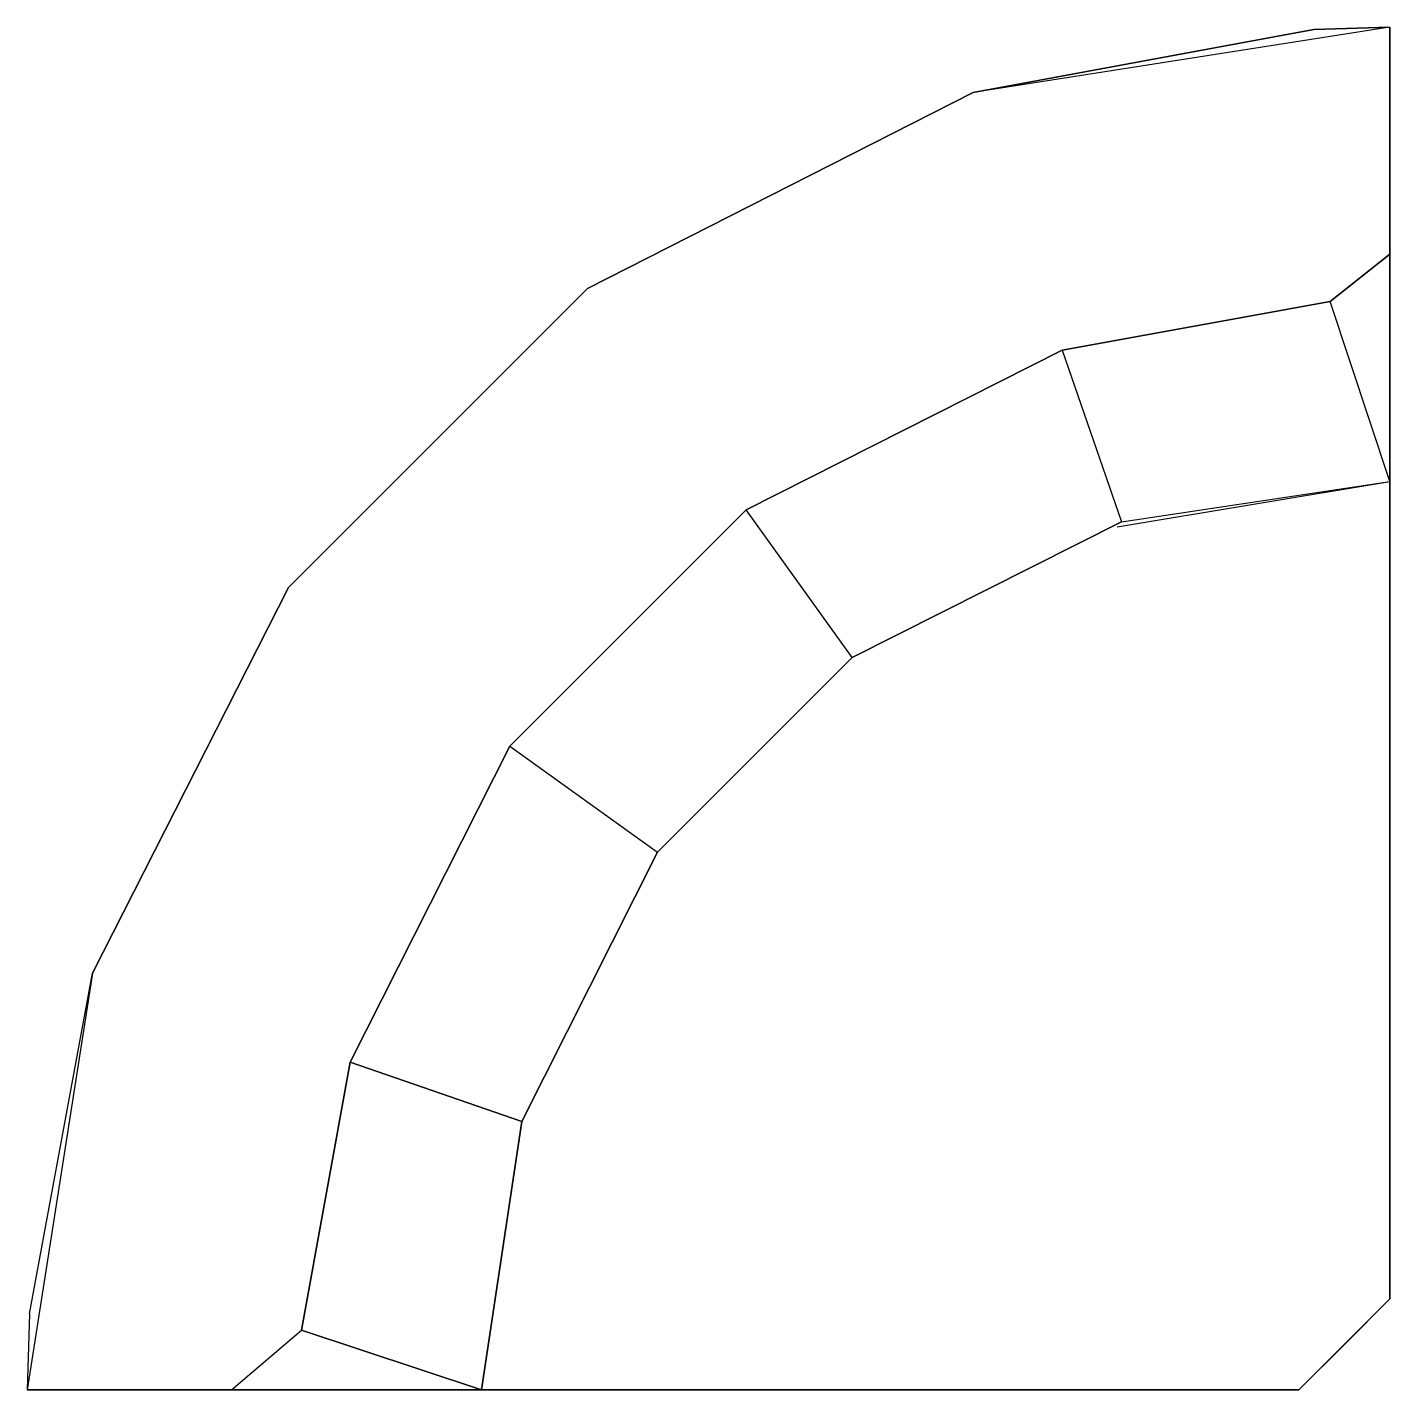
# Model space of a CAD drawing. Extents: x 0 to 0.762, y 0 to 0.762.
import ezdxf

# ---------------------------------------------------------------- set-up
doc = ezdxf.new("R2010")
doc.units = 0
doc.header["$LTSCALE"] = 2
doc.layers.get('0').update_dxf_attribs({"linetype": 'CONTINUOUS'})

msp = doc.modelspace()

# ---------------------------------------------------------------- linework, layer by layer
at = {"color": 0, "linetype": 'BYBLOCK'}
for points, invisible_edges in [([(0.71961, 0.76082, 0.762), (0.762, 0.762), (0.52897, 0.7255), (0.52897, 0.7255, 0.762)], 1), ([(0.72869, 0.60869, 0.762), (0.71961, 0.76082, 0.762), (0.762, 0.762, 0.762), (0.762, 0.635, 0.762)], 1), ([(0.762, 0.762, 0.762), (0.71961, 0.76082, 0.762), (0.762, 0.762), (0.762, 0.762, 0.762)], 2), ([(0.762, 0.0508), (0.762, 0.0508, 0.4572), (0.762, 0.508, 0.4572), (0.762, 0.762)], 4), ([(0.762, 0.508, 0.4572), (0.762, 0.635, 0.762), (0.762, 0.762, 0.762), (0.762, 0.762)], 8), ([(0.52897, 0.7255, 0.762), (0.57874, 0.5814, 0.762), (0.72869, 0.60869, 0.762), (0.71961, 0.76082, 0.762)], 5), ([(0.40215, 0.49206, 0.762), (0.31337, 0.61594, 0.762), (0.52897, 0.7255, 0.762), (0.57874, 0.5814, 0.762)], 5), ([(0.14606, 0.44863, 0.762), (0.26994, 0.35985, 0.762), (0.40215, 0.49206, 0.762), (0.31337, 0.61594, 0.762)], 5), ([(0.762, 0.0508, 0.4572), (0.6096, 0.4826, 0.4572), (0.762, 0.508, 0.4572), (0.762, 0.0508, 0.4572)], 1), ([(0.7366, 0.0254, 0.4572), (0.46134, 0.40947, 0.4572), (0.61192, 0.48533, 0.4572), (0.762, 0.0508, 0.4572)], 5), ([(0.1806, 0.18326, 0.762), (0.0365, 0.23303, 0.762), (0.14606, 0.44863, 0.762), (0.26994, 0.35985, 0.762)], 5), ([(0.7366, 0.0254, 0.4572), (0.35253, 0.30066, 0.4572), (0.46134, 0.40947, 0.4572), (0.7366, 0.0254, 0.4572)], 5), ([(0.7112, 0, 0.4572), (0.27667, 0.15008, 0.4572), (0.35253, 0.30066, 0.4572), (0.7366, 0.0254, 0.4572)], 5), ([(0.0365, 0.23303, 0.762), (0.0365, 0.23303), (0, 0), (0.00118, 0.04239, 0.762)], 4), ([(0.0365, 0.23303, 0.762), (0.1806, 0.18326, 0.762), (0.15331, 0.03331, 0.762), (0.00118, 0.04239, 0.762)], 5), ([(0.7112, 0, 0.4572), (0.254, 0, 0.4572), (0.27667, 0.15008, 0.4572), (0.7112, 0, 0.4572)], 4), ([(0.15331, 0.03331, 0.762), (0.00118, 0.04239, 0.762), (0, 0, 0.762), (0.1143, 0, 0.762)], 1), ([(0.00118, 0.04239, 0.762), (0, 0, 0.762), (0, 0), (0.00118, 0.04239, 0.762)], 4), ([(0, 0, 0.762), (0.1143, 0, 0.762), (0.254, 0, 0.4572), (0, 0)], 4), ([(0.7112, 0), (0, 0), (0.254, 0, 0.4572), (0.7112, 0, 0.4572)], 2)]:
    msp.add_3dface(points, dxfattribs=dict(at, invisible_edges=invisible_edges))
for points in [[(0.52897, 0.7255), (0.52897, 0.7255, 0.762), (0.31337, 0.61594, 0.762), (0.31337, 0.61594)], [(0.762, 0.508, 0.4572), (0.72869, 0.60869, 0.762), (0.762, 0.635, 0.762), (0.762, 0.508, 0.4572)], [(0.31337, 0.61594, 0.762), (0.31337, 0.61594), (0.14606, 0.44863), (0.14606, 0.44863, 0.762)], [(0.57874, 0.5814, 0.762), (0.61192, 0.48533, 0.4572), (0.762, 0.508, 0.4572), (0.72869, 0.60869, 0.762)], [(0.46134, 0.40947, 0.4572), (0.40215, 0.49206, 0.762), (0.57874, 0.5814, 0.762), (0.61192, 0.48533, 0.4572)], [(0.26994, 0.35985, 0.762), (0.35253, 0.30066, 0.4572), (0.46134, 0.40947, 0.4572), (0.40215, 0.49206, 0.762)], [(0.14606, 0.44863), (0.14606, 0.44863, 0.762), (0.0365, 0.23303, 0.762), (0.0365, 0.23303)], [(0.27667, 0.15008, 0.4572), (0.1806, 0.18326, 0.762), (0.26994, 0.35985, 0.762), (0.35253, 0.30066, 0.4572)], [(0.27667, 0.15008, 0.4572), (0.254, 0, 0.4572), (0.15331, 0.03331, 0.762), (0.1806, 0.18326, 0.762)], [(0.7112, 0, 0.4572), (0.762, 0.0508, 0.4572), (0.762, 0.0508), (0.7112, 0)], [(0.254, 0, 0.4572), (0.1143, 0, 0.762), (0.15331, 0.03331, 0.762), (0.254, 0, 0.4572)]]:
    msp.add_3dface(points, dxfattribs=at)

doc.saveas('drawing.dxf')
